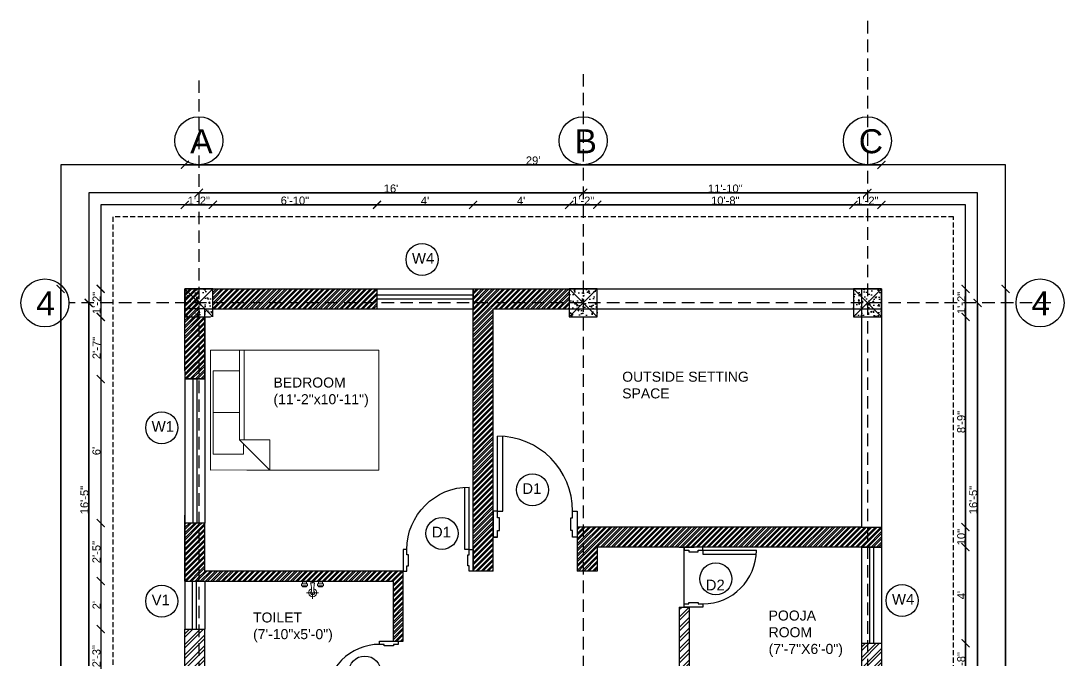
# Model space of a CAD drawing. Header units: inches. Extents: x 114 to 12919, y -714 to 8154.
# Drawn here: x 115 to 636, y 603 to 922 of the extents above; entities that cross this region are included whole.
import ezdxf

# ---------------------------------------------------------------- set-up
doc = ezdxf.new("R2010")
doc.units = ezdxf.units.IN
doc.header["$MEASUREMENT"] = 0
doc.set_wipeout_variables(frame=1)
doc.linetypes.add('HIDDEN', pattern=[0.375, 0.25, -0.125])
for name, color, linetype in [('centerline', 92, 'HIDDEN'), ('column', 210, 'Continuous'), ('DIMENSION', 132, 'Continuous'), ('door and window', 145, 'Continuous'), ('PROJECTION', 220, 'HIDDEN'), ('walls', 50, 'Continuous')]:
    doc.layers.add(name, color=color, linetype=linetype)
for name, color, linetype, lineweight in [('frame', 12, 'Continuous', 20), ('furniture', 43, 'Continuous', 20), ('HATCH', 30, 'Continuous', 30), ('wall', 12, 'Continuous', 30)]:
    doc.layers.add(name, color=color, linetype=linetype, lineweight=lineweight)
doc.styles.add('ATTR', font='romans.shx', dxfattribs={"width": 0.8, "height": 2.52})
doc.styles.get("Standard").update_dxf_attribs({"font": 'arial.ttf'})
doc.dimstyles.new('SITEE', dxfattribs={"dimtxt": 4, "dimasz": 4, "dimexe": 0.18, "dimexo": 0.0625, "dimgap": 0.09, "dimtad": 1, "dimdec": 0, "dimzin": 0, "dimdsep": 46, "dimlunit": 4, "dimtxsty": 'Standard', "dimblk": 'ARCHTICK', "dimcen": 0.09, "dimse1": 1, "dimse2": 1, "dimclrd": 256, "dimclre": 256, "dimclrt": 256, "dimadec": 0, "dimazin": 0, "dimtfac": 1, "dimtdec": 0, "dimtofl": 0, "dimtmove": 0, "dimatfit": 3, "dimldrblk": 'ARCHTICK', "dimfxl": 1, "dimtolj": 1, "dimtzin": 0, "dimlwd": -1, "dimlwe": -1, "dimarcsym": 0})

# ---------------------------------------------------------------- blocks, each defined once
blk = doc.blocks.new('column')
at = {"true_color": 0xd19cc7}
h = blk.add_hatch(dxfattribs=at)
h.set_pattern_fill('AR-CONC', color=9)
h.set_pattern_definition([(50, (0, 0), (7.172602, -0.627521), [0.75, -8.25]), (355, (0, 0), (-1.387513, 7.52192), [0.6, -6.6]), (100.45144, (0.598, -0.052), (5.78509, 6.8944), [0.6374, -7.01142]), (46.1842, (0, 2), (10.672413, -1.65519), [1.125, -12.375]), (96.6356, (0.889, 1.862), (9.34662, 9.74119), [0.9561, -10.51714]), (351.1842, (0, 2), (9.34662, 9.74119), [0.9, -9.9]), (21, (1, 1.5), (5.96907, -4.02619), [0.75, -8.25]), (326, (1, 1.5), (2.433153, 7.2515), [0.6, -6.6]), (71.45144, (1.4974, 1.1645), (8.402224, 3.22531), [0.6374, -7.01142]), (37.5, (0, 0), (0.1215986, 3.3289385), [0, -6.52, 0, -6.7, 0, -6.625]), (7.5, (0, 0), (2.630695, 3.944117), [0, -3.82, 0, -6.37, 0, -2.525]), (327.5, (-2.23, 0), (5.3382244, -0.2255487), [0, -2.5, 0, -7.8, 0, -10.35]), (317.5, (-3.23, 0), (5.831862, 1.00105), [0, -3.25, 0, -5.18, 0, -7.35])])
h.paths.add_polyline_path([(1221.42, 510.53), (1207.42, 510.53), (1214.42, 503.53)])
h.paths.add_polyline_path([(1214.42, 503.53), (1207.42, 510.53), (1207.42, 496.53)])
h.paths.add_polyline_path([(1214.42, 503.53), (1207.42, 496.53), (1221.42, 496.53)])
h.paths.add_polyline_path([(1221.42, 510.53), (1214.42, 503.53), (1221.42, 496.53)])
at = {"layer": 'column'}
for p, q in [((1207.42, 510.53), (1221.42, 496.53)), ((1221.42, 510.53), (1207.42, 496.53))]:
    blk.add_line(p, q, dxfattribs=at)
blk.add_lwpolyline([(1207.42, 496.53), (1221.42, 496.53), (1221.42, 510.53), (1207.42, 510.53)], close=True, dxfattribs=at)
blk = doc.blocks.new('A$C77243991')
blk.add_line((75, 200), (75, 778.7))
blk.add_lwpolyline([(35, 200), (35, 780, -0.449922)], format="xyb")
for points in [[(0, 200), (0, 0), (35, 0), (35, 50), (50, 50), (50, 150), (35, 150), (35, 200)], [(650, 200), (650, 0), (615, 0), (615, 50), (600, 50), (600, 150), (615, 150), (615, 200)]]:
    blk.add_lwpolyline(points, close=True)
blk.add_lwpolyline([(35, 200), (75, 200)])
blk.add_arc((35, 200), 580, 0, 90)
blk = doc.blocks.new('Wall Faucet 1 PV')
for p, q in [((-5.5, -2), (-5.5, -1)), ((-5.5, -1), (-5, -1)), ((-2.5, -2), (-5.5, -2)), ((-5, -2), (-5, -2.5)), ((-5, -2.5), (-3, -2.5)), ((-3, -1), (-2.5, -1)), ((-3, -2.5), (-3, -2)), ((-2.5, -1), (-2.5, -2)), ((-1, -0.5), (1, -0.5)), ((2.5, -2), (2.5, -1)), ((2.5, -1), (3, -1)), ((5.5, -2), (2.5, -2)), ((3, -2), (3, -2.5)), ((3, -2.5), (5, -2.5)), ((5, -1), (5.5, -1)), ((5, -2.5), (5, -2)), ((5.5, -1), (5.5, -2)), ((0.75, -5.5), (-0.75, -5.5))]:
    blk.add_line(p, q)
for points in [[(-3, 0), (-3, -1), (-5, -1), (-5, 0)], [(-0.25, -0.5), (-0.25, 0), (0.25, 0), (0.25, -0.5)], [(5, 0), (5, -1), (3, -1), (3, 0)]]:
    blk.add_lwpolyline(points, close=True)
for centre, start, end in [((-13.2658, -3.6195), 351.4554, 14.26943), ((13.2658, -3.6195), 165.7306, 188.5446)]:
    blk.add_arc(centre, 12.6562, start, end)
at = {"style": 'ATTR', "width": 0.8, "flags": 9}
blk.add_attdef('ESTCODE', (0, 0), '', height=0.000022, dxfattribs=at)
blk = doc.blocks.new('A$C7886326B')
at = {"layer": 'frame'}
for p, q in [((0, -5.5), (-3, -5.5)), ((0, -5.5), (0, -8.5)), ((3, -5.5), (0, -5.5))]:
    blk.add_line(p, q, dxfattribs=at)
for radius, start, end in [(2, 107.7453, 72.2544), (1, 131.3022, 48.697)]:
    blk.add_arc((0, -5.5), radius, start, end, dxfattribs=at)
at = {"layer": 'furniture', "linetype": 'Continuous'}
blk.add_blockref('Wall Faucet 1 PV', (0, 0), dxfattribs=at)
blk = doc.blocks.new('A$C42A62FEB')
at = {"layer": 'wall', "linetype": 'Continuous', "rotation": 90}
blk.add_blockref('A$C7886326B', (0, 0), dxfattribs=at)
blk = doc.blocks.new('Bed - Queen')
at = {"layer": 'furniture', "linetype": 'Continuous'}
for p, q in [((0, -84), (0, 0)), ((0, 0), (60, 0)), ((60, -84), (60, 0)), ((10.4, -1.2), (31.2, -1.2)), ((10.4, -14.4), (10.4, -1.2)), ((31.2, -1.2), (52, -1.2)), ((31.2, -14.4), (31.2, -1.2)), ((31.2, -1.2), (31.2, -14.4)), ((52, -1.2), (52, -16.4)), ((0, -14.4), (44.8, -14.4)), ((60, -29.6), (44.8, -14.4)), ((44.8, -14.4), (44.8, -29.6)), ((44.8, -16.8), (0, -16.8)), ((52, -16.4), (46.8, -16.4)), ((44.8, -29.6), (60, -29.6)), ((0, -84), (60, -84))]:
    blk.add_line(p, q, dxfattribs=at)
blk = doc.blocks.new('_ArchTick')
at = {"color": 0, "linetype": 'ByBlock', "const_width": 0.15}
blk.add_lwpolyline([(-0.5, -0.5), (0.5, 0.5)], dxfattribs=at)
blk = doc.blocks.new('*D18')
at = {"layer": 'DEFPOINTS', "color": 0, "transparency": 16777216}
for p in [(210.78, 830.05), (196.78, 788.05), (210.78, 788.05)]:
    blk.add_point(p, dxfattribs=at)
at = {"layer": 'DIMENSION', "transparency": 16777216}
blk.add_line((196.78, 830.05), (210.78, 830.05), dxfattribs=at)
at = {"layer": 'DIMENSION', "transparency": 16777216, "xscale": 4, "yscale": 4, "zscale": 4, "rotation": 180}
blk.add_blockref('_ArchTick', (196.78, 830.05), dxfattribs=at)
at = {"layer": 'DIMENSION', "transparency": 16777216, "xscale": 4, "yscale": 4, "zscale": 4}
blk.add_blockref('_ArchTick', (210.78, 830.05), dxfattribs=at)
at = {"layer": 'DIMENSION', "transparency": 16777216, "insert": (203.78, 832.14), "char_height": 4, "attachment_point": 5}
blk.add_mtext('\\A1;1\'-2"', dxfattribs=at)
blk = doc.blocks.new('*D19')
at = {"layer": 'DEFPOINTS', "color": 0, "transparency": 16777216}
for p in [(292.78, 830.05), (210.78, 788.05), (292.78, 788.05)]:
    blk.add_point(p, dxfattribs=at)
at = {"layer": 'DIMENSION', "transparency": 16777216}
blk.add_line((210.78, 830.05), (292.78, 830.05), dxfattribs=at)
at = {"layer": 'DIMENSION', "transparency": 16777216, "xscale": 4, "yscale": 4, "zscale": 4, "rotation": 180}
blk.add_blockref('_ArchTick', (210.78, 830.05), dxfattribs=at)
at = {"layer": 'DIMENSION', "transparency": 16777216, "xscale": 4, "yscale": 4, "zscale": 4}
blk.add_blockref('_ArchTick', (292.78, 830.05), dxfattribs=at)
at = {"layer": 'DIMENSION', "transparency": 16777216, "insert": (251.78, 832.18), "char_height": 4, "attachment_point": 5}
blk.add_mtext('\\A1;6\'-10"', dxfattribs=at)
blk = doc.blocks.new('*D20')
at = {"layer": 'DEFPOINTS', "color": 0, "transparency": 16777216}
for p in [(340.78, 830.05), (292.78, 788.05), (340.78, 788.05)]:
    blk.add_point(p, dxfattribs=at)
at = {"layer": 'DIMENSION', "transparency": 16777216}
blk.add_line((292.78, 830.05), (340.78, 830.05), dxfattribs=at)
at = {"layer": 'DIMENSION', "transparency": 16777216, "xscale": 4, "yscale": 4, "zscale": 4, "rotation": 180}
blk.add_blockref('_ArchTick', (292.78, 830.05), dxfattribs=at)
at = {"layer": 'DIMENSION', "transparency": 16777216, "xscale": 4, "yscale": 4, "zscale": 4}
blk.add_blockref('_ArchTick', (340.78, 830.05), dxfattribs=at)
at = {"layer": 'DIMENSION', "transparency": 16777216, "insert": (316.78, 832.14), "char_height": 4, "attachment_point": 5}
blk.add_mtext("\\A1;4'", dxfattribs=at)
blk = doc.blocks.new('*D21')
at = {"layer": 'DEFPOINTS', "color": 0, "transparency": 16777216}
for p in [(388.78, 830.05), (340.78, 788.05), (388.78, 788.05)]:
    blk.add_point(p, dxfattribs=at)
at = {"layer": 'DIMENSION', "transparency": 16777216}
blk.add_line((340.78, 830.05), (388.78, 830.05), dxfattribs=at)
at = {"layer": 'DIMENSION', "transparency": 16777216, "xscale": 4, "yscale": 4, "zscale": 4, "rotation": 180}
blk.add_blockref('_ArchTick', (340.78, 830.05), dxfattribs=at)
at = {"layer": 'DIMENSION', "transparency": 16777216, "xscale": 4, "yscale": 4, "zscale": 4}
blk.add_blockref('_ArchTick', (388.78, 830.05), dxfattribs=at)
at = {"layer": 'DIMENSION', "transparency": 16777216, "insert": (364.78, 832.14), "char_height": 4, "attachment_point": 5}
blk.add_mtext("\\A1;4'", dxfattribs=at)
blk = doc.blocks.new('*D22')
at = {"layer": 'DEFPOINTS', "color": 0, "transparency": 16777216}
for p in [(402.78, 830.05), (388.78, 788.05), (402.78, 788.05)]:
    blk.add_point(p, dxfattribs=at)
at = {"layer": 'DIMENSION', "transparency": 16777216}
blk.add_line((388.78, 830.05), (402.78, 830.05), dxfattribs=at)
at = {"layer": 'DIMENSION', "transparency": 16777216, "xscale": 4, "yscale": 4, "zscale": 4, "rotation": 180}
blk.add_blockref('_ArchTick', (388.78, 830.05), dxfattribs=at)
at = {"layer": 'DIMENSION', "transparency": 16777216, "xscale": 4, "yscale": 4, "zscale": 4}
blk.add_blockref('_ArchTick', (402.78, 830.05), dxfattribs=at)
at = {"layer": 'DIMENSION', "transparency": 16777216, "insert": (395.78, 832.14), "char_height": 4, "attachment_point": 5}
blk.add_mtext('\\A1;1\'-2"', dxfattribs=at)
blk = doc.blocks.new('*D23')
at = {"layer": 'DEFPOINTS', "color": 0, "transparency": 16777216}
for p in [(530.78, 830.05), (402.78, 788.05), (530.78, 788.05)]:
    blk.add_point(p, dxfattribs=at)
at = {"layer": 'DIMENSION', "transparency": 16777216}
blk.add_line((402.78, 830.05), (530.78, 830.05), dxfattribs=at)
at = {"layer": 'DIMENSION', "transparency": 16777216, "xscale": 4, "yscale": 4, "zscale": 4, "rotation": 180}
blk.add_blockref('_ArchTick', (402.78, 830.05), dxfattribs=at)
at = {"layer": 'DIMENSION', "transparency": 16777216, "xscale": 4, "yscale": 4, "zscale": 4}
blk.add_blockref('_ArchTick', (530.78, 830.05), dxfattribs=at)
at = {"layer": 'DIMENSION', "transparency": 16777216, "insert": (466.78, 832.18), "char_height": 4, "attachment_point": 5}
blk.add_mtext('\\A1;10\'-8"', dxfattribs=at)
blk = doc.blocks.new('*D24')
at = {"layer": 'DEFPOINTS', "color": 0, "transparency": 16777216}
for p in [(544.78, 830.05), (530.78, 788.05), (544.78, 788.05)]:
    blk.add_point(p, dxfattribs=at)
at = {"layer": 'DIMENSION', "transparency": 16777216}
blk.add_line((530.78, 830.05), (544.78, 830.05), dxfattribs=at)
at = {"layer": 'DIMENSION', "transparency": 16777216, "xscale": 4, "yscale": 4, "zscale": 4, "rotation": 180}
blk.add_blockref('_ArchTick', (530.78, 830.05), dxfattribs=at)
at = {"layer": 'DIMENSION', "transparency": 16777216, "xscale": 4, "yscale": 4, "zscale": 4}
blk.add_blockref('_ArchTick', (544.78, 830.05), dxfattribs=at)
at = {"layer": 'DIMENSION', "transparency": 16777216, "insert": (537.78, 832.14), "char_height": 4, "attachment_point": 5}
blk.add_mtext('\\A1;1\'-2"', dxfattribs=at)
blk = doc.blocks.new('*D25')
at = {"layer": 'DEFPOINTS', "color": 0, "transparency": 16777216}
for p in [(196.78, 788.05), (154.78, 774.05), (196.78, 774.05)]:
    blk.add_point(p, dxfattribs=at)
at = {"layer": 'DIMENSION', "transparency": 16777216}
blk.add_line((154.78, 788.05), (154.78, 774.05), dxfattribs=at)
at = {"layer": 'DIMENSION', "transparency": 16777216, "xscale": 4, "yscale": 4, "zscale": 4}
for p, rotation in [((154.78, 788.05), 90), ((154.78, 774.05), 270)]:
    blk.add_blockref('_ArchTick', p, dxfattribs=dict(at, rotation=rotation))
at = {"layer": 'DIMENSION', "transparency": 16777216, "insert": (152.68, 781.05), "char_height": 4, "attachment_point": 5, "rotation": 90}
blk.add_mtext('\\A1;1\'-2"', dxfattribs=at)
blk = doc.blocks.new('*D26')
at = {"layer": 'DEFPOINTS', "color": 0, "transparency": 16777216}
for p in [(203.78, 781.05), (148.78, 584.05), (203.78, 584.05)]:
    blk.add_point(p, dxfattribs=at)
at = {"layer": 'DIMENSION', "transparency": 16777216}
blk.add_line((148.78, 781.05), (148.78, 584.05), dxfattribs=at)
at = {"layer": 'DIMENSION', "transparency": 16777216, "xscale": 4, "yscale": 4, "zscale": 4}
for p, rotation in [((148.78, 781.05), 90), ((148.78, 584.05), 270)]:
    blk.add_blockref('_ArchTick', p, dxfattribs=dict(at, rotation=rotation))
at = {"layer": 'DIMENSION', "transparency": 16777216, "insert": (146.64, 682.55), "char_height": 4, "attachment_point": 5, "rotation": 90}
blk.add_mtext('\\A1;16\'-5"', dxfattribs=at)
blk = doc.blocks.new('*D27')
at = {"layer": 'DEFPOINTS', "color": 0, "transparency": 16777216}
for p in [(196.78, 774.05), (154.78, 743.05), (196.78, 743.05)]:
    blk.add_point(p, dxfattribs=at)
at = {"layer": 'DIMENSION', "transparency": 16777216}
blk.add_line((154.78, 774.05), (154.78, 743.05), dxfattribs=at)
at = {"layer": 'DIMENSION', "transparency": 16777216, "xscale": 4, "yscale": 4, "zscale": 4}
for p, rotation in [((154.78, 774.05), 90), ((154.78, 743.05), 270)]:
    blk.add_blockref('_ArchTick', p, dxfattribs=dict(at, rotation=rotation))
at = {"layer": 'DIMENSION', "transparency": 16777216, "insert": (152.68, 758.55), "char_height": 4, "attachment_point": 5, "rotation": 90}
blk.add_mtext('\\A1;2\'-7"', dxfattribs=at)
blk = doc.blocks.new('*D28')
at = {"layer": 'DEFPOINTS', "color": 0, "transparency": 16777216}
for p in [(196.78, 743.05), (154.78, 671.05), (202.78, 671.05)]:
    blk.add_point(p, dxfattribs=at)
at = {"layer": 'DIMENSION', "transparency": 16777216}
blk.add_line((154.78, 743.05), (154.78, 671.05), dxfattribs=at)
at = {"layer": 'DIMENSION', "transparency": 16777216, "xscale": 4, "yscale": 4, "zscale": 4}
for p, rotation in [((154.78, 743.05), 90), ((154.78, 671.05), 270)]:
    blk.add_blockref('_ArchTick', p, dxfattribs=dict(at, rotation=rotation))
at = {"layer": 'DIMENSION', "transparency": 16777216, "insert": (152.64, 707.05), "char_height": 4, "attachment_point": 5, "rotation": 90}
blk.add_mtext("\\A1;6'", dxfattribs=at)
blk = doc.blocks.new('*D29')
at = {"layer": 'DEFPOINTS', "color": 0, "transparency": 16777216}
for p in [(202.78, 671.05), (154.78, 642.05), (196.78, 642.05)]:
    blk.add_point(p, dxfattribs=at)
at = {"layer": 'DIMENSION', "transparency": 16777216}
blk.add_line((154.78, 671.05), (154.78, 642.05), dxfattribs=at)
at = {"layer": 'DIMENSION', "transparency": 16777216, "xscale": 4, "yscale": 4, "zscale": 4}
for p, rotation in [((154.78, 671.05), 90), ((154.78, 642.05), 270)]:
    blk.add_blockref('_ArchTick', p, dxfattribs=dict(at, rotation=rotation))
at = {"layer": 'DIMENSION', "transparency": 16777216, "insert": (152.64, 656.55), "char_height": 4, "attachment_point": 5, "rotation": 90}
blk.add_mtext('\\A1;2\'-5"', dxfattribs=at)
blk = doc.blocks.new('*D30')
at = {"layer": 'DEFPOINTS', "color": 0, "transparency": 16777216}
for p in [(196.78, 642.05), (154.78, 618.05), (196.78, 618.05)]:
    blk.add_point(p, dxfattribs=at)
at = {"layer": 'DIMENSION', "transparency": 16777216}
blk.add_line((154.78, 642.05), (154.78, 618.05), dxfattribs=at)
at = {"layer": 'DIMENSION', "transparency": 16777216, "xscale": 4, "yscale": 4, "zscale": 4}
for p, rotation in [((154.78, 642.05), 90), ((154.78, 618.05), 270)]:
    blk.add_blockref('_ArchTick', p, dxfattribs=dict(at, rotation=rotation))
at = {"layer": 'DIMENSION', "transparency": 16777216, "insert": (152.68, 630.05), "char_height": 4, "attachment_point": 5, "rotation": 90}
blk.add_mtext("\\A1;2'", dxfattribs=at)
blk = doc.blocks.new('*D31')
at = {"layer": 'DEFPOINTS', "color": 0, "transparency": 16777216}
for p in [(196.78, 618.05), (154.78, 591.05), (196.78, 591.05)]:
    blk.add_point(p, dxfattribs=at)
at = {"layer": 'DIMENSION', "transparency": 16777216}
blk.add_line((154.78, 618.05), (154.78, 591.05), dxfattribs=at)
at = {"layer": 'DIMENSION', "transparency": 16777216, "xscale": 4, "yscale": 4, "zscale": 4}
for p, rotation in [((154.78, 618.05), 90), ((154.78, 591.05), 270)]:
    blk.add_blockref('_ArchTick', p, dxfattribs=dict(at, rotation=rotation))
at = {"layer": 'DIMENSION', "transparency": 16777216, "insert": (152.64, 604.55), "char_height": 4, "attachment_point": 5, "rotation": 90}
blk.add_mtext('\\A1;2\'-3"', dxfattribs=at)
blk = doc.blocks.new('*D39')
at = {"layer": 'DEFPOINTS', "color": 0, "transparency": 16777216}
for p in [(544.78, 788.05), (544.78, 774.05), (586.78, 774.05)]:
    blk.add_point(p, dxfattribs=at)
at = {"layer": 'DIMENSION', "transparency": 16777216}
blk.add_line((586.78, 788.05), (586.78, 774.05), dxfattribs=at)
at = {"layer": 'DIMENSION', "transparency": 16777216, "xscale": 4, "yscale": 4, "zscale": 4}
for p, rotation in [((586.78, 788.05), 90), ((586.78, 774.05), 270)]:
    blk.add_blockref('_ArchTick', p, dxfattribs=dict(at, rotation=rotation))
at = {"layer": 'DIMENSION', "transparency": 16777216, "insert": (584.68, 781.05), "char_height": 4, "attachment_point": 5, "rotation": 90}
blk.add_mtext('\\A1;1\'-2"', dxfattribs=at)
blk = doc.blocks.new('*D40')
at = {"layer": 'DEFPOINTS', "color": 0, "transparency": 16777216}
for p in [(544.78, 774.05), (544.78, 669.05), (586.78, 669.05)]:
    blk.add_point(p, dxfattribs=at)
at = {"layer": 'DIMENSION', "transparency": 16777216}
blk.add_line((586.78, 774.05), (586.78, 669.05), dxfattribs=at)
at = {"layer": 'DIMENSION', "transparency": 16777216, "xscale": 4, "yscale": 4, "zscale": 4}
for p, rotation in [((586.78, 774.05), 90), ((586.78, 669.05), 270)]:
    blk.add_blockref('_ArchTick', p, dxfattribs=dict(at, rotation=rotation))
at = {"layer": 'DIMENSION', "transparency": 16777216, "insert": (584.64, 721.55), "char_height": 4, "attachment_point": 5, "rotation": 90}
blk.add_mtext('\\A1;8\'-9"', dxfattribs=at)
blk = doc.blocks.new('*D41')
at = {"layer": 'DEFPOINTS', "color": 0, "transparency": 16777216}
for p in [(544.78, 669.05), (544.78, 659.05), (586.78, 659.05)]:
    blk.add_point(p, dxfattribs=at)
at = {"layer": 'DIMENSION', "transparency": 16777216}
blk.add_line((586.78, 669.05), (586.78, 659.05), dxfattribs=at)
at = {"layer": 'DIMENSION', "transparency": 16777216, "xscale": 4, "yscale": 4, "zscale": 4}
for p, rotation in [((586.78, 669.05), 90), ((586.78, 659.05), 270)]:
    blk.add_blockref('_ArchTick', p, dxfattribs=dict(at, rotation=rotation))
at = {"layer": 'DIMENSION', "transparency": 16777216, "insert": (584.64, 664.05), "char_height": 4, "attachment_point": 5, "rotation": 90}
blk.add_mtext('\\A1;10"', dxfattribs=at)
blk = doc.blocks.new('*D42')
at = {"layer": 'DEFPOINTS', "color": 0, "transparency": 16777216}
for p in [(544.78, 659.05), (544.78, 611.05), (586.78, 611.05)]:
    blk.add_point(p, dxfattribs=at)
at = {"layer": 'DIMENSION', "transparency": 16777216}
blk.add_line((586.78, 659.05), (586.78, 611.05), dxfattribs=at)
at = {"layer": 'DIMENSION', "transparency": 16777216, "xscale": 4, "yscale": 4, "zscale": 4}
for p, rotation in [((586.78, 659.05), 90), ((586.78, 611.05), 270)]:
    blk.add_blockref('_ArchTick', p, dxfattribs=dict(at, rotation=rotation))
at = {"layer": 'DIMENSION', "transparency": 16777216, "insert": (584.69, 635.05), "char_height": 4, "attachment_point": 5, "rotation": 90}
blk.add_mtext("\\A1;4'", dxfattribs=at)
blk = doc.blocks.new('*D43')
at = {"layer": 'DEFPOINTS', "color": 0, "transparency": 16777216}
for p in [(544.78, 611.05), (544.78, 591.05), (586.78, 591.05)]:
    blk.add_point(p, dxfattribs=at)
at = {"layer": 'DIMENSION', "transparency": 16777216}
blk.add_line((586.78, 611.05), (586.78, 591.05), dxfattribs=at)
at = {"layer": 'DIMENSION', "transparency": 16777216, "xscale": 4, "yscale": 4, "zscale": 4}
for p, rotation in [((586.78, 611.05), 90), ((586.78, 591.05), 270)]:
    blk.add_blockref('_ArchTick', p, dxfattribs=dict(at, rotation=rotation))
at = {"layer": 'DIMENSION', "transparency": 16777216, "insert": (584.64, 601.05), "char_height": 4, "attachment_point": 5, "rotation": 90}
blk.add_mtext('\\A1;1\'-8"', dxfattribs=at)
blk = doc.blocks.new('*D64')
at = {"layer": 'DEFPOINTS', "color": 0, "transparency": 16777216}
for p in [(395.78, 836.05), (203.78, 781.05), (395.78, 781.05)]:
    blk.add_point(p, dxfattribs=at)
at = {"layer": 'DIMENSION', "transparency": 16777216}
blk.add_line((203.78, 836.05), (395.78, 836.05), dxfattribs=at)
at = {"layer": 'DIMENSION', "transparency": 16777216, "xscale": 4, "yscale": 4, "zscale": 4, "rotation": 180}
blk.add_blockref('_ArchTick', (203.78, 836.05), dxfattribs=at)
at = {"layer": 'DIMENSION', "transparency": 16777216, "xscale": 4, "yscale": 4, "zscale": 4}
blk.add_blockref('_ArchTick', (395.78, 836.05), dxfattribs=at)
at = {"layer": 'DIMENSION', "transparency": 16777216, "insert": (299.78, 838.18), "char_height": 4, "attachment_point": 5}
blk.add_mtext("\\A1;16'", dxfattribs=at)
blk = doc.blocks.new('*D65')
at = {"layer": 'DEFPOINTS', "color": 0, "transparency": 16777216}
for p in [(537.78, 836.05), (395.78, 781.05), (537.78, 781.05)]:
    blk.add_point(p, dxfattribs=at)
at = {"layer": 'DIMENSION', "transparency": 16777216}
blk.add_line((395.78, 836.05), (537.78, 836.05), dxfattribs=at)
at = {"layer": 'DIMENSION', "transparency": 16777216, "xscale": 4, "yscale": 4, "zscale": 4, "rotation": 180}
blk.add_blockref('_ArchTick', (395.78, 836.05), dxfattribs=at)
at = {"layer": 'DIMENSION', "transparency": 16777216, "xscale": 4, "yscale": 4, "zscale": 4}
blk.add_blockref('_ArchTick', (537.78, 836.05), dxfattribs=at)
at = {"layer": 'DIMENSION', "transparency": 16777216, "insert": (466.78, 838.18), "char_height": 4, "attachment_point": 5}
blk.add_mtext('\\A1;11\'-10"', dxfattribs=at)
blk = doc.blocks.new('*D66')
at = {"layer": 'DEFPOINTS', "color": 0, "transparency": 16777216}
for p in [(537.78, 781.05), (537.78, 584.05), (592.78, 584.05)]:
    blk.add_point(p, dxfattribs=at)
at = {"layer": 'DIMENSION', "transparency": 16777216}
blk.add_line((592.78, 781.05), (592.78, 584.05), dxfattribs=at)
at = {"layer": 'DIMENSION', "transparency": 16777216, "xscale": 4, "yscale": 4, "zscale": 4}
for p, rotation in [((592.78, 781.05), 90), ((592.78, 584.05), 270)]:
    blk.add_blockref('_ArchTick', p, dxfattribs=dict(at, rotation=rotation))
at = {"layer": 'DIMENSION', "transparency": 16777216, "insert": (590.64, 682.55), "char_height": 4, "attachment_point": 5, "rotation": 90}
blk.add_mtext('\\A1;16\'-5"', dxfattribs=at)
blk = doc.blocks.new('*D72')
at = {"layer": 'DEFPOINTS', "color": 0, "transparency": 16777216}
for p in [(148.78, 781.05), (203.78, 781.05), (203.78, 584.05)]:
    blk.add_point(p, dxfattribs=at)
at = {"layer": 'DIMENSION', "transparency": 16777216}
blk.add_line((148.78, 584.05), (148.78, 781.05), dxfattribs=at)
at = {"layer": 'DIMENSION', "transparency": 16777216, "xscale": 4, "yscale": 4, "zscale": 4}
for p, rotation in [((148.78, 781.05), 90), ((148.78, 584.05), 270)]:
    blk.add_blockref('_ArchTick', p, dxfattribs=dict(at, rotation=rotation))
at = {"layer": 'DIMENSION', "transparency": 16777216, "insert": (146.64, 682.55), "char_height": 4, "attachment_point": 5, "rotation": 90}
blk.add_mtext('\\A1;16\'-5"', dxfattribs=at)
blk = doc.blocks.new('*D73')
at = {"layer": 'DEFPOINTS', "color": 0, "transparency": 16777216}
for p in [(544.78, 850.05), (196.78, 788.05), (544.78, 788.05)]:
    blk.add_point(p, dxfattribs=at)
at = {"layer": 'DIMENSION', "transparency": 16777216}
blk.add_line((196.78, 850.05), (544.78, 850.05), dxfattribs=at)
at = {"layer": 'DIMENSION', "transparency": 16777216, "xscale": 4, "yscale": 4, "zscale": 4, "rotation": 180}
blk.add_blockref('_ArchTick', (196.78, 850.05), dxfattribs=at)
at = {"layer": 'DIMENSION', "transparency": 16777216, "xscale": 4, "yscale": 4, "zscale": 4}
blk.add_blockref('_ArchTick', (544.78, 850.05), dxfattribs=at)
at = {"layer": 'DIMENSION', "transparency": 16777216, "insert": (370.78, 852.18), "char_height": 4, "attachment_point": 5}
blk.add_mtext("\\A1;29'", dxfattribs=at)
blk = doc.blocks.new('*D74')
at = {"layer": 'DEFPOINTS', "color": 0, "transparency": 16777216}
for p in [(544.78, 788.05), (544.78, 266.05), (606.78, 266.05)]:
    blk.add_point(p, dxfattribs=at)
at = {"layer": 'DIMENSION', "transparency": 16777216}
blk.add_line((606.78, 788.05), (606.78, 266.05), dxfattribs=at)
at = {"layer": 'DIMENSION', "transparency": 16777216, "xscale": 4, "yscale": 4, "zscale": 4}
for p, rotation in [((606.78, 788.05), 90), ((606.78, 266.05), 270)]:
    blk.add_blockref('_ArchTick', p, dxfattribs=dict(at, rotation=rotation))
at = {"layer": 'DIMENSION', "transparency": 16777216, "insert": (604.64, 527.05), "char_height": 4, "attachment_point": 5, "rotation": 90}
blk.add_mtext('\\A1;43\'-6"', dxfattribs=at)
blk = doc.blocks.new('*D76')
at = {"layer": 'DEFPOINTS', "color": 0, "transparency": 16777216}
for p in [(134.78, 788.05), (196.78, 788.05), (196.78, 266.05)]:
    blk.add_point(p, dxfattribs=at)
at = {"layer": 'DIMENSION', "transparency": 16777216}
blk.add_line((134.78, 266.05), (134.78, 788.05), dxfattribs=at)
at = {"layer": 'DIMENSION', "transparency": 16777216, "xscale": 4, "yscale": 4, "zscale": 4}
for p, rotation in [((134.78, 788.05), 90), ((134.78, 266.05), 270)]:
    blk.add_blockref('_ArchTick', p, dxfattribs=dict(at, rotation=rotation))
at = {"layer": 'DIMENSION', "transparency": 16777216, "insert": (132.64, 527.05), "char_height": 4, "attachment_point": 5, "rotation": 90}
blk.add_mtext('\\A1;43\'-6"', dxfattribs=at)

msp = doc.modelspace()

# ---------------------------------------------------------------- hatches: boundary and pattern name
at = {"layer": 'HATCH'}
h = msp.add_hatch(dxfattribs=at)
h.set_pattern_fill('ANSI32', color=256, scale=5)
h.paths.add_polyline_path([(203.78, 774.05), (196.78, 774.05), (196.78, 747.05), (203.78, 747.05)])
h.paths.add_polyline_path([(206.78, 774.05), (203.78, 774.05), (203.78, 747.05), (206.78, 747.05)])
h.paths.add_polyline_path([(292.78, 788.05), (210.78, 788.05), (210.78, 781.05), (292.78, 781.05)])
h.paths.add_polyline_path([(292.78, 781.05), (210.78, 781.05), (210.78, 778.05), (292.78, 778.05)])
h.paths.add_polyline_path([(350.78, 778.05), (388.78, 778.05), (388.78, 781.05), (340.78, 781.05), (340.78, 778.05), (340.78, 647.05), (350.78, 647.05)])
h.paths.add_polyline_path([(388.78, 788.05), (340.78, 788.05), (340.78, 781.05), (388.78, 781.05)])
h.paths.add_polyline_path([(203.78, 671.05), (196.78, 671.05), (196.78, 642.05), (203.78, 642.05)])
h = msp.add_hatch(dxfattribs=at)
h.set_pattern_fill('ANSI32', color=256, scale=5)
h.paths.add_polyline_path([(203.78, 747.05), (203.78, 788.05), (196.78, 788.05), (196.78, 743.05), (203.78, 743.05)])
h = msp.add_hatch(dxfattribs=at)
h.set_pattern_fill('ANSI32', color=256, scale=5)
h.paths.add_polyline_path([(206.78, 774.05), (203.78, 774.05), (203.78, 743.05), (206.78, 743.05)])
h = msp.add_hatch(dxfattribs=at)
h.set_pattern_fill('ANSI32', color=256, scale=5)
h.paths.add_polyline_path([(305.78, 647.05), (206.78, 647.05), (206.78, 671.05), (203.78, 671.05), (203.78, 642.05), (300.78, 642.05), (300.78, 612.05), (303.28, 612.05), (305.78, 612.05)])
h = msp.add_hatch(dxfattribs=at)
h.set_pattern_fill('ANSI32', color=256, scale=5)
h.paths.add_polyline_path([(395.78, 669.05), (392.78, 669.05), (392.78, 664.05), (392.78, 659.05), (392.78, 647.05), (395.78, 647.05)])
h = msp.add_hatch(dxfattribs=at)
h.set_pattern_fill('ANSI32', color=256, scale=5)
h.paths.add_polyline_path([(537.78, 669.05), (395.78, 669.05), (395.78, 647.05), (402.78, 647.05), (402.78, 659.05), (443.78, 659.05), (451.29, 659.05), (455.51, 659.05), (537.78, 659.05)])
h = msp.add_hatch(dxfattribs=at)
h.set_pattern_fill('ANSI32', color=256, scale=5)
h.paths.add_polyline_path([(537.78, 659.05), (544.78, 659.05), (544.78, 669.05), (537.78, 669.05)])
at = {"layer": 'HATCH', "ltscale": 30, "true_color": 0xd19cc7}
h = msp.add_hatch(dxfattribs=at)
h.set_pattern_fill('ANSI32', color=9, scale=10)
h.paths.add_polyline_path([(530.78, 584.05), (402.78, 584.05), (402.78, 577.05), (530.78, 577.05)])
h.paths.add_polyline_path([(448.78, 629.05), (446.28, 629.05), (443.78, 629.05), (443.78, 587.05), (402.78, 587.05), (402.78, 584.05), (530.78, 584.05), (530.78, 587.05), (448.78, 587.05)])
h.paths.add_polyline_path([(544.78, 611.05), (537.78, 611.05), (537.78, 591.05), (544.78, 591.05)])
h.paths.add_polyline_path([(537.78, 611.05), (534.78, 611.05), (534.78, 591.05), (537.78, 591.05)])
h.paths.add_polyline_path([(544.78, 577.05), (534.78, 577.05), (534.78, 556.05), (544.78, 556.05), (547.78, 556.05), (547.78, 561.05), (544.78, 561.05)])
h.paths.add_polyline_path([(530.78, 487.05), (402.78, 487.05), (402.78, 480.05), (530.78, 480.05)])
h.paths.add_polyline_path([(530.78, 480.05), (402.78, 480.05), (402.78, 477.05), (530.78, 477.05)])
h.paths.add_polyline_path([(544.78, 503.05), (547.78, 503.05), (547.78, 508.05), (544.78, 508.05), (537.78, 508.05), (537.78, 487.05), (544.78, 487.05)])
h.paths.add_polyline_path([(537.78, 508.05), (534.78, 508.05), (534.78, 487.05), (537.78, 487.05)])
h.paths.add_polyline_path([(544.78, 473.05), (537.78, 473.05), (537.78, 445.05), (544.78, 445.05)])
h.paths.add_polyline_path([(537.78, 473.05), (534.78, 473.05), (534.78, 445.05), (537.78, 445.05)])
h.paths.add_polyline_path([(402.78, 409.05), (395.78, 409.05), (395.78, 280.05), (402.78, 280.05)])
h.paths.add_polyline_path([(395.78, 409.05), (392.78, 409.05), (392.78, 280.05), (395.78, 280.05)])
h.paths.add_polyline_path([(544.78, 373.05), (537.78, 373.05), (537.78, 280.05), (544.78, 280.05)])
h.paths.add_polyline_path([(537.78, 373.05), (534.78, 373.05), (534.78, 280.05), (537.78, 280.05)])
h.paths.add_polyline_path([(530.78, 273.05), (476.78, 273.05), (476.78, 266.05), (530.78, 266.05)])
h.paths.add_polyline_path([(530.78, 276.05), (476.78, 276.05), (476.78, 273.05), (530.78, 273.05)])
h.paths.add_polyline_path([(428.78, 273.05), (402.78, 273.05), (402.78, 266.05), (428.78, 266.05)])
h.paths.add_polyline_path([(428.78, 276.05), (402.78, 276.05), (402.78, 273.05), (428.78, 273.05)])
h = msp.add_hatch(dxfattribs=at)
h.set_pattern_fill('ANSI32', color=9, scale=10)
h.paths.add_polyline_path([(203.78, 473.05), (196.78, 473.05), (196.78, 361.05), (203.78, 361.05)])
h.paths.add_polyline_path([(350.78, 582.05), (305.78, 582.05), (294.04, 582.05), (210.78, 582.05), (210.78, 577.05), (305.78, 577.05), (350.78, 577.05)])
h.paths.add_polyline_path([(203.78, 577.05), (196.78, 577.05), (196.78, 535.05), (203.78, 535.05)])
h.paths.add_polyline_path([(206.78, 577.05), (203.78, 577.05), (203.78, 535.05), (206.78, 535.05)])
h.paths.add_polyline_path([(203.78, 618.05), (196.78, 618.05), (196.78, 591.05), (203.78, 591.05)])
h.paths.add_polyline_path([(206.78, 618.05), (203.78, 618.05), (203.78, 591.05), (206.78, 591.05)])
h.paths.add_polyline_path([(206.78, 361.05), (206.78, 371.05), (206.78, 371.05), (206.78, 473.05), (203.78, 473.05), (203.78, 361.05)])
at = {"layer": 'walls', "true_color": 0xd19cc7}
h = msp.add_hatch(dxfattribs=at)
h.set_pattern_fill('ANSI32', color=9, scale=10)
h.paths.add_polyline_path([(349.69, 308.32), (391.01, 308.32), (391.01, 318.62), (349.69, 318.62)], flags=9)
h.paths.add_polyline_path([(229.2, 610.14), (271.55, 610.14), (271.55, 628.86), (229.2, 628.86)], flags=9)
h.paths.add_polyline_path([(239.28, 727.53), (289.49, 727.53), (289.49, 746.25), (239.28, 746.25)], flags=9)
h.paths.add_polyline_path([(413.69, 730.43), (479.45, 730.43), (479.45, 749.15), (413.69, 749.15)], flags=9)
h.paths.add_polyline_path([(486.62, 602.69), (526.37, 602.69), (526.37, 629.84), (486.62, 629.84)], flags=9)
h.paths.add_polyline_path([(428.08, 289.49), (532.55, 289.49), (532.55, 349.2), (428.08, 349.2)], flags=9)
h.paths.add_polyline_path([(238.69, 467.81), (343.24, 467.81), (343.24, 527.52), (238.69, 527.52)], flags=9)

# ---------------------------------------------------------------- linework, layer by layer
at = {"layer": 'centerline', "ltscale": 25}
for p, q in [((537.78, 921.97), (537.78, 547.81)), ((203.78, 892.24), (203.78, 79.02)), ((395.78, 895.41), (395.78, 563.81)), ((629.47, 781.05), (138.88, 781.05))]:
    msp.add_line(p, q, dxfattribs=at)
at = {"layer": 'DIMENSION'}
for centre, radius in [((203.78, 862.05), 12), ((395.78, 862.05), 12), ((537.78, 862.05), 12), ((315.3, 802.73), 8), ((126.88, 781.05), 12), ((624.04, 781.05), 12), ((185.25, 718.67), 8), ((370.43, 687.63), 8), ((325.26, 665.91), 8), ((462.05, 643.15), 8), ((185.25, 632.01), 8), ((555.09, 632.36), 8), ((286.7, 596.6), 8)]:
    msp.add_circle(centre, radius, dxfattribs=at)
at = {"layer": 'door and window'}
for p, q in [((292.78, 788.05), (340.78, 788.05)), ((292.78, 785.05), (340.78, 785.05)), ((292.78, 783.05), (340.78, 783.05)), ((292.78, 778.05), (340.78, 778.05)), ((196.78, 747.05), (196.78, 675.05)), ((196.78, 743.05), (196.78, 671.05)), ((200.78, 743.05), (200.78, 671.05)), ((202.78, 743.05), (202.78, 671.05)), ((206.78, 743.05), (206.78, 671.05)), ((392.78, 669.05), (392.78, 659.05)), ((353.04, 664.05), (350.78, 664.05)), ((392.78, 664.05), (390.51, 664.05)), ((446.28, 629.05), (446.28, 659.05)), ((534.78, 659.05), (534.78, 611.05)), ((538.78, 659.05), (538.78, 611.05)), ((540.78, 659.05), (540.78, 611.05)), ((544.78, 659.05), (544.78, 611.05)), ((196.78, 642.05), (196.78, 618.05)), ((200.46, 642.05), (200.46, 618.05)), ((202.46, 642.05), (202.46, 618.05)), ((206.78, 642.05), (206.78, 618.05)), ((443.78, 629.05), (448.78, 629.05)), ((300.78, 612.05), (305.78, 612.05))]:
    msp.add_line(p, q, dxfattribs=at)
at = {"layer": 'HATCH'}
msp.add_lwpolyline([(196.78, 743.05), (206.78, 743.05), (206.78, 762.55)], dxfattribs=at)
at = {"layer": 'wall'}
for p, q in [((402.78, 788.05), (544.78, 788.05)), ((544.78, 788.05), (544.78, 659.05)), ((534.78, 669.05), (544.78, 669.05)), ((443.78, 659.05), (451.29, 659.05)), ((443.78, 629.05), (448.78, 629.05))]:
    msp.add_line(p, q, dxfattribs=at)
at = {"layer": 'walls'}
for p, q in [((196.78, 788.05), (292.78, 788.05)), ((196.78, 747.05), (196.78, 788.05)), ((292.78, 788.05), (292.78, 778.05)), ((340.78, 647.05), (340.78, 788.05)), ((340.78, 788.05), (340.78, 778.05)), ((340.78, 788.05), (544.78, 788.05)), ((388.78, 788.05), (388.78, 778.05)), ((534.78, 788.05), (534.78, 669.05)), ((544.78, 788.05), (544.78, 659.05)), ((206.78, 778.05), (196.78, 778.05)), ((206.78, 778.05), (292.78, 778.05)), ((206.78, 747.05), (206.78, 778.05)), ((350.78, 647.05), (350.78, 778.05)), ((350.78, 778.05), (544.78, 778.05)), ((206.78, 774.05), (206.78, 743.05)), ((206.78, 743.05), (196.78, 743.05)), ((196.78, 642.05), (196.78, 675.05)), ((534.78, 669.05), (392.78, 669.05)), ((392.78, 669.05), (392.78, 647.05)), ((402.78, 659.05), (402.78, 647.05)), ((443.78, 659.05), (402.78, 659.05)), ((544.78, 659.05), (448.78, 659.05)), ((534.78, 659.05), (544.78, 659.05)), ((534.78, 659.05), (544.78, 659.05)), ((350.78, 647.05), (340.78, 647.05)), ((402.78, 647.05), (392.78, 647.05)), ((203.78, 642.05), (206.78, 642.05)), ((443.78, 629.05), (443.78, 587.05)), ((448.78, 629.05), (448.78, 587.05)), ((196.78, 618.05), (206.78, 618.05)), ((196.78, 535.05), (196.78, 618.05)), ((206.78, 535.05), (206.78, 618.05)), ((300.78, 612.05), (305.78, 612.05)), ((534.78, 611.05), (544.78, 611.05)), ((534.78, 611.05), (534.78, 556.05)), ((544.78, 611.05), (544.78, 561.05))]:
    msp.add_line(p, q, dxfattribs=at)
msp.add_lwpolyline([(305.78, 612.05), (305.78, 647.05), (206.78, 647.05), (206.78, 671.05), (196.78, 671.05), (196.78, 642.05), (300.78, 642.05), (300.78, 612.05)], dxfattribs=at)

# ---------------------------------------------------------------- block references
at = {"layer": 'column'}
for p in [(-1010.65, 277.51), (-818.65, 277.51), (-676.65, 277.51)]:
    msp.add_blockref('column', p, dxfattribs=at)
at = {"layer": 'door and window'}
for p, xscale, yscale, zscale in [((350.78, 664.05), 0.06461538461531185, 0.06461538461531185, 0.06461538461531185), ((340.78, 647.05), -0.05384615384609365, 0.05384615384609365, 0.05384615384609365)]:
    msp.add_blockref('A$C77243991', p, dxfattribs=dict(at, xscale=xscale, yscale=yscale, zscale=zscale))
for p, xscale, yscale, zscale, rotation in [((446.28, 659.05), 0.04615384615379443, 0.04615384615379443, 0.04615384615379443, 270), ((303.28, 582.05), 0.04615384615379436, 0.04615384615379436, 0.04615384615379436, 89.99999999999866)]:
    msp.add_blockref('A$C77243991', p, dxfattribs=dict(at, xscale=xscale, yscale=yscale, zscale=zscale, rotation=rotation))
at = {"layer": 'furniture', "linetype": 'Continuous', "rotation": 270.0000000000007}
msp.add_blockref('A$C42A62FEB', (260.64, 641.74), dxfattribs=at)

# ---------------------------------------------------------------- texts
at = {"layer": 'DIMENSION', "attachment_point": 1}
for s, width, gutter_width, insert, char_height in [('A', 10.5046, 1, (199.46, 867.83), 12), ('B', 10.5046, 1, (391.46, 867.83), 12), ('C', 10.5046, 1, (533.46, 867.83), 12), ('W4', 19.5627, 0.667, (310.24, 806.03), 5.333), ('4', 12, 1, (122.56, 786.83), 12), ('4', 12, 1, (619.72, 786.83), 12), ('W1', 19.5627, 0.667, (180.2, 721.97), 5.333), ('D1', 19.5627, 0.667, (365.37, 690.93), 5.333), ('D1', 19.5627, 0.667, (320.2, 669.21), 5.333), ('D2', 19.5627, 0.667, (456.99, 642.77), 5.333), ('V1', 19.5627, 0.667, (180.2, 635.31), 5.333), ('W4', 19.5627, 0.667, (550.03, 635.66), 5.333)]:
    msp.add_mtext_dynamic_manual_height_columns(s, width=width, gutter_width=gutter_width, heights=[0], dxfattribs=dict(at, insert=insert, char_height=char_height))
at = {"layer": 'door and window', "char_height": 5, "attachment_point": 1}
for s, width, insert in [('OUTSIDE SETTING SPACE ', 74.3137, (415.28, 746.67)), ('BEDROOM\\P(11\'-2"x10\'-11")', 63.573, (241.05, 743.77)), ('TOILET\\P(7\'-10"x5\'-0")', 29.9807, (230.87, 626.38)), ('POOJA ROOM \\P(7\'-7"X6\'-0")', 38.0277, (488.42, 627.35))]:
    msp.add_mtext_dynamic_manual_height_columns(s, width=width, gutter_width=1, heights=[0], dxfattribs=dict(at, insert=insert))

# ---------------------------------------------------------------- dimensions: what is measured, and where the dimension line sits
at = {"layer": 'DIMENSION'}
for base, p1, p2, picture, middle in [((544.78, 850.05), (196.78, 788.05), (544.78, 788.05), '*D73', (370.78, 852.18)), ((395.78, 836.05), (203.78, 781.05), (395.78, 781.05), '*D64', (299.78, 838.18)), ((537.78, 836.05), (395.78, 781.05), (537.78, 781.05), '*D65', (466.78, 838.18)), ((210.78, 830.05), (196.78, 788.05), (210.78, 788.05), '*D18', (203.78, 832.14)), ((292.78, 830.05), (210.78, 788.05), (292.78, 788.05), '*D19', (251.78, 832.18))]:
    dim = msp.add_linear_dim(base=base, p1=p1, p2=p2, dimstyle='SITEE', dxfattribs=at)
    dim.commit()
    dim.dimension.update_dxf_attribs({"geometry": picture, "text_midpoint": middle})
for base, p1, p2, picture, middle in [((340.78, 830.05), (292.78, 788.05), (340.78, 788.05), '*D20', (316.78, 832.14)), ((388.78, 830.05), (340.78, 788.05), (388.78, 788.05), '*D21', (364.78, 832.14)), ((402.78, 830.05), (388.78, 788.05), (402.78, 788.05), '*D22', (395.78, 832.14)), ((530.78, 830.05), (402.78, 788.05), (530.78, 788.05), '*D23', (466.78, 832.18)), ((544.78, 830.05), (530.78, 788.05), (544.78, 788.05), '*D24', (537.78, 832.14))]:
    dim = msp.add_linear_dim(base=base, p1=p1, p2=p2, dimstyle='SITEE', override={"dimtmove": 1}, dxfattribs=at)
    dim.commit()
    dim.dimension.update_dxf_attribs({"geometry": picture, "text_midpoint": middle})
for base, p1, p2, picture, middle in [((134.78, 788.05), (196.78, 266.05), (196.78, 788.05), '*D76', (132.64, 527.05)), ((154.78, 774.05), (196.78, 788.05), (196.78, 774.05), '*D25', (152.68, 781.05)), ((586.78, 774.05), (544.78, 788.05), (544.78, 774.05), '*D39', (584.68, 781.05)), ((606.78, 266.05), (544.78, 788.05), (544.78, 266.05), '*D74', (604.64, 527.05)), ((148.78, 584.05), (203.78, 781.05), (203.78, 584.05), '*D26', (146.64, 682.55)), ((592.78, 584.05), (537.78, 781.05), (537.78, 584.05), '*D66', (590.64, 682.55)), ((154.78, 743.05), (196.78, 774.05), (196.78, 743.05), '*D27', (152.68, 758.55)), ((586.78, 669.05), (544.78, 774.05), (544.78, 669.05), '*D40', (584.64, 721.55)), ((586.78, 659.05), (544.78, 669.05), (544.78, 659.05), '*D41', (584.64, 664.05)), ((586.78, 611.05), (544.78, 659.05), (544.78, 611.05), '*D42', (584.69, 635.05)), ((586.78, 591.05), (544.78, 611.05), (544.78, 591.05), '*D43', (584.64, 601.05))]:
    dim = msp.add_linear_dim(base=base, p1=p1, p2=p2, angle=90, dimstyle='SITEE', dxfattribs=at)
    dim.commit()
    dim.dimension.update_dxf_attribs({"geometry": picture, "text_midpoint": middle})
for base, p1, p2, picture, middle in [((148.78, 781.05), (203.78, 584.05), (203.78, 781.05), '*D72', (146.64, 682.55)), ((154.78, 671.05), (196.78, 743.05), (202.78, 671.05), '*D28', (152.64, 707.05)), ((154.78, 642.05), (202.78, 671.05), (196.78, 642.05), '*D29', (152.64, 656.55)), ((154.78, 618.05), (196.78, 642.05), (196.78, 618.05), '*D30', (152.68, 630.05)), ((154.78, 591.05), (196.78, 618.05), (196.78, 591.05), '*D31', (152.64, 604.55))]:
    dim = msp.add_linear_dim(base=base, p1=p1, p2=p2, angle=90, dimstyle='SITEE', override={"dimtmove": 1}, dxfattribs=at)
    dim.commit()
    dim.dimension.update_dxf_attribs({"geometry": picture, "text_midpoint": middle})

# ---------------------------------------------------------------- next in the draw order: wipeouts: each hides what was drawn before it
msp.add_wipeout([(209.68, 774.05), (209.67, 757.45), (227.67, 757.45), (227.67, 774.05)]).dxf.layer = 'furniture'

# ---------------------------------------------------------------- next in the draw order: block references
at = {"layer": 'furniture', "xscale": -1, "rotation": 90}
msp.add_blockref('Bed - Queen', (209.68, 757.45), dxfattribs=at)

# ---------------------------------------------------------------- next in the draw order: wipeouts: each hides what was drawn before it
msp.add_wipeout([(209.68, 680.85), (209.67, 697.45), (227.67, 697.45), (227.67, 680.85)]).dxf.layer = 'furniture'

# ---------------------------------------------------------------- next in the draw order: linework, layer by layer
at = {"layer": 'DEFPOINTS'}
for points in [[(134.78, 142.79), (606.78, 142.79), (606.78, 850.05), (134.78, 850.05)], [(148.78, 156.79), (592.78, 156.79), (592.78, 836.05), (148.78, 836.05)], [(154.78, 162.79), (586.78, 162.79), (586.78, 830.05), (154.78, 830.05)]]:
    msp.add_lwpolyline(points, close=True, dxfattribs=at)
at = {"layer": 'PROJECTION', "ltscale": 10}
msp.add_lwpolyline([(160.78, 230.05), (580.78, 230.05), (580.78, 824.05), (160.78, 824.05)], close=True, dxfattribs=at)

doc.saveas('drawing.dxf')
